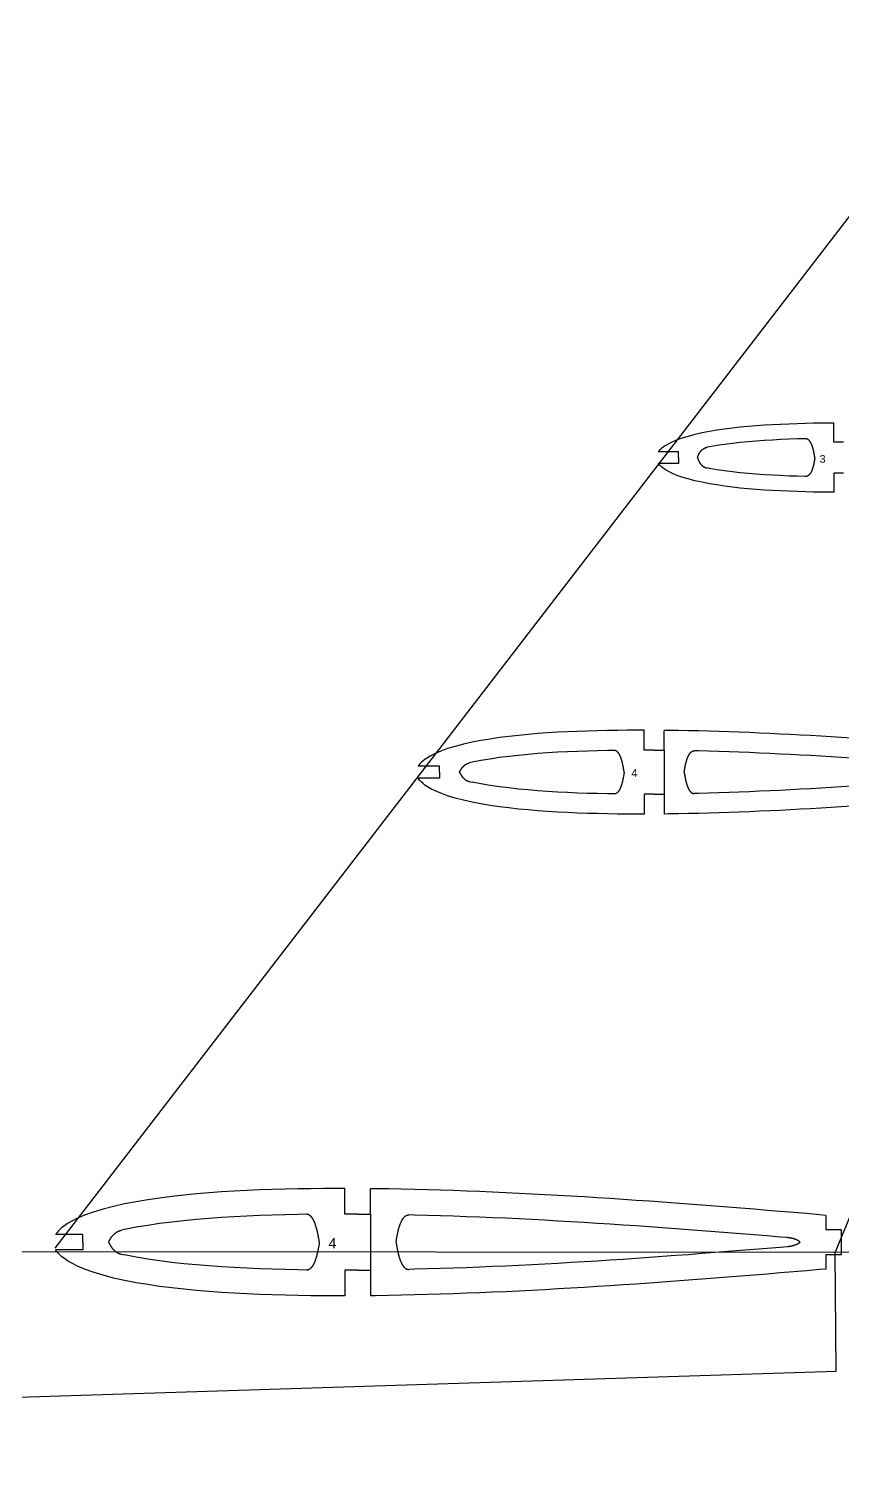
# Model space of a CAD drawing. Header units: millimetres. Extents: x 126 to 551, y 135 to 428.
# Drawn here: x 462.6 to 493.1, y 374.4 to 428.3 of the extents above; entities that cross this region are included whole.
import ezdxf

# ---------------------------------------------------------------- set-up
doc = ezdxf.new("R2010")
doc.units = ezdxf.units.MM
doc.layers.add('0___1', color=7, linetype='Continuous')
doc.layers.add('7', color=7, linetype='Continuous')
doc.styles.get("Standard").update_dxf_attribs({"font": 'arial.ttf'})

# ---------------------------------------------------------------- blocks, each defined once
blk = doc.blocks.new('*U23')
at = {"layer": '0___1'}
blk.add_text('3', height=2, dxfattribs=at).set_placement((-1145.34, 2418.15))
blk = doc.blocks.new('*U24')
at = {"layer": '0___1'}
blk.add_text('4', height=2, dxfattribs=at).set_placement((-1180.77, 2358.27))

msp = doc.modelspace()

# ---------------------------------------------------------------- linework, layer by layer
at = {"color": 2}
for p, q in [((463.544, 382.566), (498.765, 428.293)), ((511.469, 427.918), (492.813, 382.416))]:
    msp.add_line(p, q, dxfattribs=at)
for p, q in [((492.764, 412.79), (492.764, 413.507)), ((486.929, 412.425), (486.17, 412.425)), ((486.929, 412.21), (486.929, 412.425)), ((493.122, 412.79), (492.764, 412.79)), ((486.929, 411.995), (486.17, 411.995)), ((486.929, 412.21), (486.929, 411.995)), ((493.122, 411.63), (492.764, 411.63)), ((492.764, 411.63), (492.764, 410.914)), ((485.645, 401.237), (485.645, 401.989)), ((486.395, 401.237), (486.395, 401.984)), ((486.02, 401.237), (485.645, 401.237)), ((486.02, 401.237), (486.395, 401.237)), ((486.395, 401.237), (486.395, 399.594)), ((477.964, 400.641), (477.16, 400.641)), ((477.964, 400.416), (477.964, 400.641)), ((477.964, 400.191), (477.16, 400.191)), ((477.964, 400.416), (477.964, 400.191)), ((479.089, 400.066), (479.185, 400.044)), ((486.02, 399.594), (485.645, 399.594)), ((485.645, 399.594), (485.645, 398.842)), ((486.02, 399.594), (486.395, 399.594)), ((486.395, 399.594), (486.395, 398.848)), ((474.416, 383.843), (474.416, 384.805)), ((475.376, 383.843), (475.376, 384.799)), ((474.896, 383.843), (474.416, 383.843)), ((474.896, 383.843), (475.376, 383.843)), ((475.376, 383.843), (475.376, 381.741)), ((492.457, 383.799), (492.457, 383.272)), ((492.457, 383.272), (493.033, 383.272)), ((493.033, 383.272), (493.033, 382.312)), ((464.587, 383.08), (463.558, 383.08)), ((464.587, 382.792), (464.587, 383.08)), ((464.587, 382.792), (464.587, 382.504)), ((464.587, 382.504), (463.558, 382.504)), ((466.027, 382.344), (466.15, 382.317)), ((492.457, 382.312), (492.457, 381.784)), ((493.033, 382.312), (492.457, 382.312)), ((474.896, 381.741), (474.416, 381.741)), ((474.416, 381.741), (474.416, 380.779)), ((474.896, 381.741), (475.376, 381.741)), ((475.376, 381.741), (475.376, 380.785))]:
    msp.add_line(p, q)
at = {"color": 242, "true_color": 0xcd2027}
for p, q in [((373.409, 382.51), (502.583, 382.416)), ((492.845, 377.962), (492.816, 382.423)), ((380.967, 374.391), (492.845, 377.962))]:
    msp.add_line(p, q, dxfattribs=at)
for points in [[(492.047, 412.211, 0), (492.045, 412.225, 0), (492.043, 412.239, 0), (492.04, 412.255, 0), (492.039, 412.269, 0), (492.036, 412.284, 0), (492.035, 412.298, 0), (492.032, 412.311, 0), (492.03, 412.325, 0), (492.027, 412.34, 0), (492.025, 412.353, 0), (492.023, 412.365, 0), (492.02, 412.38, 0), (492.017, 412.393, 0), (492.016, 412.406, 0), (492.013, 412.418, 0), (492.01, 412.43, 0), (492.007, 412.443, 0), (492.005, 412.456, 0), (492.002, 412.467, 0), (492, 412.479, 0), (491.997, 412.49, 0), (491.994, 412.503, 0), (491.992, 412.514, 0), (491.989, 412.524, 0), (491.986, 412.536, 0), (491.983, 412.547, 0), (491.979, 412.557, 0), (491.976, 412.569, 0), (491.973, 412.579, 0), (491.97, 412.589, 0), (491.967, 412.599, 0), (491.964, 412.609, 0), (491.96, 412.619, 0), (491.957, 412.629, 0), (491.954, 412.639, 0), (491.95, 412.648, 0), (491.947, 412.658, 0), (491.944, 412.666, 0), (491.94, 412.675, 0), (491.937, 412.684, 0), (491.933, 412.692, 0), (491.93, 412.701, 0), (491.927, 412.709, 0), (491.923, 412.718, 0), (491.919, 412.725, 0), (491.916, 412.734, 0), (491.911, 412.741, 0), (491.909, 412.748, 0), (491.904, 412.755, 0), (491.9, 412.762, 0), (491.897, 412.77, 0), (491.893, 412.777, 0), (491.888, 412.782, 0), (491.884, 412.79, 0), (491.88, 412.795, 0), (491.877, 412.802, 0), (491.873, 412.808, 0), (491.868, 412.814, 0), (491.864, 412.82, 0), (491.86, 412.825, 0), (491.855, 412.831, 0), (491.851, 412.835, 0), (491.847, 412.841, 0), (491.843, 412.845, 0), (491.838, 412.85, 0), (491.834, 412.855, 0), (491.83, 412.86, 0), (491.825, 412.864, 0), (491.82, 412.868, 0), (491.815, 412.871, 0), (491.811, 412.876, 0), (491.807, 412.88, 0), (491.801, 412.883, 0), (491.797, 412.886, 0), (491.792, 412.89, 0), (491.787, 412.893, 0), (491.782, 412.896, 0), (491.778, 412.897, 0), (491.772, 412.9, 0), (491.768, 412.903, 0), (491.762, 412.904, 0), (491.758, 412.907, 0), (491.752, 412.909, 0), (491.748, 412.91, 0), (491.742, 412.911, 0), (491.737, 412.913, 0), (491.732, 412.914, 0), (491.727, 412.916, 0), (491.721, 412.917, 0), (491.716, 412.917, 0), (491.711, 412.919, 0), (491.705, 412.919, 0), (491.699, 412.919, 0), (491.695, 412.919, 0), (491.689, 412.919, 0)], [(487.645, 412.211, 0), (487.647, 412.218, 0), (487.65, 412.224, 0), (487.651, 412.231, 0), (487.654, 412.238, 0), (487.657, 412.245, 0), (487.658, 412.251, 0), (487.661, 412.258, 0), (487.664, 412.265, 0), (487.666, 412.271, 0), (487.668, 412.278, 0), (487.671, 412.284, 0), (487.674, 412.291, 0), (487.676, 412.297, 0), (487.678, 412.302, 0), (487.681, 412.31, 0), (487.684, 412.315, 0), (487.687, 412.321, 0), (487.69, 412.327, 0), (487.693, 412.332, 0), (487.696, 412.34, 0), (487.698, 412.345, 0), (487.701, 412.351, 0), (487.704, 412.357, 0), (487.707, 412.361, 0), (487.71, 412.367, 0), (487.713, 412.373, 0), (487.716, 412.378, 0), (487.719, 412.384, 0), (487.721, 412.388, 0), (487.726, 412.394, 0), (487.729, 412.398, 0), (487.731, 412.404, 0), (487.734, 412.41, 0), (487.739, 412.414, 0), (487.741, 412.418, 0), (487.744, 412.424, 0), (487.749, 412.428, 0), (487.752, 412.433, 0), (487.756, 412.439, 0), (487.759, 412.443, 0), (487.762, 412.447, 0), (487.766, 412.451, 0), (487.769, 412.456, 0), (487.773, 412.46, 0), (487.777, 412.464, 0), (487.78, 412.469, 0), (487.784, 412.473, 0), (487.787, 412.477, 0), (487.792, 412.481, 0), (487.796, 412.484, 0), (487.799, 412.489, 0), (487.803, 412.493, 0), (487.807, 412.496, 0), (487.812, 412.5, 0), (487.815, 412.504, 0), (487.819, 412.507, 0), (487.823, 412.51, 0), (487.827, 412.514, 0), (487.832, 412.517, 0), (487.836, 412.522, 0), (487.84, 412.524, 0), (487.845, 412.527, 0), (487.849, 412.53, 0), (487.853, 412.533, 0), (487.858, 412.536, 0), (487.862, 412.54, 0), (487.866, 412.543, 0), (487.87, 412.546, 0), (487.875, 412.547, 0), (487.879, 412.55, 0), (487.883, 412.553, 0), (487.889, 412.556, 0), (487.893, 412.559, 0), (487.898, 412.56, 0), (487.902, 412.563, 0), (487.908, 412.566, 0), (487.912, 412.567, 0), (487.916, 412.57, 0), (487.922, 412.572, 0), (487.926, 412.575, 0), (487.932, 412.576, 0), (487.936, 412.578, 0), (487.941, 412.58, 0), (487.946, 412.582, 0), (487.951, 412.583, 0), (487.956, 412.585, 0), (487.962, 412.588, 0), (487.966, 412.589, 0), (487.972, 412.59, 0), (487.976, 412.592, 0), (487.982, 412.593, 0), (487.988, 412.595, 0), (487.992, 412.595, 0), (487.998, 412.596, 0), (488.004, 412.598, 0)], [(487.645, 412.211, 0), (487.647, 412.204, 0), (487.65, 412.196, 0), (487.651, 412.189, 0), (487.654, 412.182, 0), (487.657, 412.176, 0), (487.658, 412.169, 0), (487.661, 412.162, 0), (487.664, 412.156, 0), (487.666, 412.149, 0), (487.668, 412.143, 0), (487.671, 412.136, 0), (487.674, 412.13, 0), (487.676, 412.123, 0), (487.678, 412.118, 0), (487.681, 412.112, 0), (487.684, 412.105, 0), (487.687, 412.099, 0), (487.69, 412.093, 0), (487.693, 412.087, 0), (487.696, 412.082, 0), (487.698, 412.076, 0), (487.701, 412.07, 0), (487.704, 412.065, 0), (487.707, 412.059, 0), (487.71, 412.053, 0), (487.713, 412.047, 0), (487.716, 412.043, 0), (487.719, 412.037, 0), (487.721, 412.032, 0), (487.726, 412.026, 0), (487.729, 412.022, 0), (487.731, 412.016, 0), (487.734, 412.011, 0), (487.739, 412.006, 0), (487.741, 412.001, 0), (487.744, 411.997, 0), (487.749, 411.991, 0), (487.752, 411.987, 0), (487.756, 411.983, 0), (487.759, 411.979, 0), (487.762, 411.973, 0), (487.766, 411.969, 0), (487.769, 411.964, 0), (487.773, 411.96, 0), (487.777, 411.956, 0), (487.78, 411.951, 0), (487.784, 411.947, 0), (487.787, 411.944, 0), (487.792, 411.94, 0), (487.796, 411.936, 0), (487.799, 411.931, 0), (487.803, 411.928, 0), (487.807, 411.924, 0), (487.812, 411.92, 0), (487.815, 411.917, 0), (487.819, 411.913, 0), (487.823, 411.91, 0), (487.827, 411.907, 0), (487.832, 411.903, 0), (487.836, 411.9, 0), (487.84, 411.897, 0), (487.845, 411.893, 0), (487.849, 411.89, 0), (487.853, 411.887, 0), (487.858, 411.884, 0), (487.862, 411.881, 0), (487.866, 411.878, 0), (487.87, 411.875, 0), (487.875, 411.872, 0), (487.879, 411.87, 0), (487.883, 411.867, 0), (487.889, 411.864, 0), (487.893, 411.862, 0), (487.898, 411.86, 0), (487.902, 411.857, 0), (487.908, 411.855, 0), (487.912, 411.852, 0), (487.916, 411.851, 0), (487.922, 411.848, 0), (487.926, 411.847, 0), (487.932, 411.844, 0), (487.936, 411.842, 0), (487.941, 411.841, 0), (487.946, 411.838, 0), (487.951, 411.837, 0), (487.956, 411.835, 0), (487.962, 411.834, 0), (487.966, 411.832, 0), (487.972, 411.831, 0), (487.976, 411.83, 0), (487.982, 411.828, 0), (487.988, 411.827, 0), (487.992, 411.825, 0), (487.998, 411.824, 0), (488.004, 411.822, 0)], [(492.047, 412.211, 0), (492.045, 412.195, 0), (492.043, 412.181, 0), (492.04, 412.166, 0), (492.039, 412.152, 0), (492.036, 412.138, 0), (492.035, 412.123, 0), (492.032, 412.109, 0), (492.03, 412.095, 0), (492.027, 412.082, 0), (492.025, 412.067, 0), (492.023, 412.054, 0), (492.02, 412.042, 0), (492.017, 412.029, 0), (492.016, 412.016, 0), (492.013, 412.003, 0), (492.01, 411.99, 0), (492.007, 411.977, 0), (492.005, 411.966, 0), (492.002, 411.953, 0), (492, 411.941, 0), (491.997, 411.93, 0), (491.994, 411.918, 0), (491.992, 411.907, 0), (491.989, 411.895, 0), (491.986, 411.884, 0), (491.983, 411.874, 0), (491.979, 411.862, 0), (491.976, 411.852, 0), (491.973, 411.841, 0), (491.97, 411.831, 0), (491.967, 411.821, 0), (491.964, 411.811, 0), (491.96, 411.801, 0), (491.957, 411.791, 0), (491.954, 411.782, 0), (491.95, 411.772, 0), (491.947, 411.764, 0), (491.944, 411.754, 0), (491.94, 411.745, 0), (491.937, 411.736, 0), (491.933, 411.728, 0), (491.93, 411.719, 0), (491.927, 411.711, 0), (491.923, 411.703, 0), (491.919, 411.695, 0), (491.916, 411.688, 0), (491.911, 411.68, 0), (491.909, 411.672, 0), (491.904, 411.665, 0), (491.9, 411.658, 0), (491.897, 411.65, 0), (491.893, 411.645, 0), (491.888, 411.637, 0), (491.884, 411.63, 0), (491.88, 411.625, 0), (491.877, 411.619, 0), (491.873, 411.612, 0), (491.868, 411.606, 0), (491.864, 411.6, 0), (491.86, 411.596, 0), (491.855, 411.59, 0), (491.851, 411.584, 0), (491.847, 411.58, 0), (491.843, 411.574, 0), (491.838, 411.57, 0), (491.834, 411.566, 0), (491.83, 411.562, 0), (491.825, 411.557, 0), (491.82, 411.553, 0), (491.815, 411.549, 0), (491.811, 411.544, 0), (491.807, 411.541, 0), (491.801, 411.537, 0), (491.797, 411.534, 0), (491.792, 411.531, 0), (491.787, 411.529, 0), (491.782, 411.526, 0), (491.778, 411.523, 0), (491.772, 411.52, 0), (491.768, 411.519, 0), (491.762, 411.516, 0), (491.758, 411.514, 0), (491.752, 411.511, 0), (491.748, 411.51, 0), (491.742, 411.509, 0), (491.737, 411.507, 0), (491.732, 411.506, 0), (491.727, 411.504, 0), (491.721, 411.504, 0), (491.716, 411.503, 0), (491.711, 411.503, 0), (491.705, 411.503, 0), (491.699, 411.501, 0), (491.695, 411.501, 0), (491.689, 411.501, 0)], [(484.896, 400.416, 0), (484.893, 400.433, 0), (484.89, 400.449, 0), (484.887, 400.467, 0), (484.885, 400.484, 0), (484.882, 400.5, 0), (484.879, 400.517, 0), (484.876, 400.532, 0), (484.873, 400.548, 0), (484.87, 400.563, 0), (484.867, 400.58, 0), (484.864, 400.595, 0), (484.861, 400.61, 0), (484.86, 400.625, 0), (484.857, 400.64, 0), (484.854, 400.655, 0), (484.849, 400.668, 0), (484.846, 400.683, 0), (484.843, 400.697, 0), (484.84, 400.71, 0), (484.837, 400.725, 0), (484.834, 400.739, 0), (484.831, 400.751, 0), (484.828, 400.764, 0), (484.825, 400.778, 0), (484.821, 400.79, 0), (484.818, 400.803, 0), (484.815, 400.815, 0), (484.812, 400.827, 0), (484.807, 400.839, 0), (484.804, 400.851, 0), (484.801, 400.863, 0), (484.798, 400.875, 0), (484.794, 400.886, 0), (484.791, 400.898, 0), (484.786, 400.908, 0), (484.783, 400.919, 0), (484.78, 400.929, 0), (484.776, 400.94, 0), (484.773, 400.95, 0), (484.768, 400.961, 0), (484.765, 400.97, 0), (484.761, 400.98, 0), (484.758, 400.989, 0), (484.753, 400.998, 0), (484.75, 401.007, 0), (484.746, 401.016, 0), (484.741, 401.025, 0), (484.738, 401.034, 0), (484.734, 401.043, 0), (484.729, 401.051, 0), (484.726, 401.058, 0), (484.722, 401.067, 0), (484.717, 401.075, 0), (484.714, 401.082, 0), (484.71, 401.09, 0), (484.705, 401.096, 0), (484.701, 401.103, 0), (484.696, 401.111, 0), (484.692, 401.117, 0), (484.689, 401.123, 0), (484.684, 401.129, 0), (484.68, 401.135, 0), (484.675, 401.141, 0), (484.671, 401.147, 0), (484.666, 401.153, 0), (484.662, 401.157, 0), (484.657, 401.163, 0), (484.653, 401.168, 0), (484.648, 401.172, 0), (484.644, 401.177, 0), (484.639, 401.181, 0), (484.635, 401.186, 0), (484.63, 401.19, 0), (484.626, 401.193, 0), (484.62, 401.198, 0), (484.615, 401.201, 0), (484.611, 401.204, 0), (484.606, 401.207, 0), (484.602, 401.21, 0), (484.596, 401.213, 0), (484.591, 401.216, 0), (484.587, 401.219, 0), (484.582, 401.22, 0), (484.576, 401.222, 0), (484.572, 401.225, 0), (484.567, 401.226, 0), (484.561, 401.228, 0), (484.557, 401.229, 0), (484.551, 401.229, 0), (484.546, 401.231, 0), (484.542, 401.231, 0), (484.536, 401.232, 0), (484.531, 401.232, 0), (484.525, 401.232, 0), (484.521, 401.232, 0)], [(487.146, 400.416, 0), (487.147, 400.433, 0), (487.15, 400.449, 0), (487.153, 400.466, 0), (487.155, 400.482, 0), (487.158, 400.499, 0), (487.161, 400.514, 0), (487.164, 400.53, 0), (487.167, 400.545, 0), (487.168, 400.56, 0), (487.171, 400.577, 0), (487.174, 400.592, 0), (487.177, 400.607, 0), (487.18, 400.62, 0), (487.183, 400.635, 0), (487.186, 400.65, 0), (487.189, 400.664, 0), (487.192, 400.677, 0), (487.195, 400.692, 0), (487.198, 400.706, 0), (487.201, 400.719, 0), (487.204, 400.731, 0), (487.207, 400.745, 0), (487.21, 400.758, 0), (487.213, 400.77, 0), (487.216, 400.784, 0), (487.221, 400.796, 0), (487.224, 400.808, 0), (487.227, 400.82, 0), (487.23, 400.832, 0), (487.234, 400.844, 0), (487.237, 400.854, 0), (487.24, 400.866, 0), (487.243, 400.877, 0), (487.248, 400.887, 0), (487.251, 400.899, 0), (487.255, 400.91, 0), (487.258, 400.92, 0), (487.261, 400.929, 0), (487.266, 400.94, 0), (487.269, 400.95, 0), (487.273, 400.959, 0), (487.276, 400.968, 0), (487.281, 400.979, 0), (487.284, 400.988, 0), (487.288, 400.997, 0), (487.293, 401.004, 0), (487.296, 401.013, 0), (487.3, 401.022, 0), (487.303, 401.03, 0), (487.308, 401.039, 0), (487.312, 401.046, 0), (487.317, 401.054, 0), (487.32, 401.061, 0), (487.324, 401.069, 0), (487.329, 401.076, 0), (487.333, 401.082, 0), (487.336, 401.09, 0), (487.341, 401.096, 0), (487.345, 401.102, 0), (487.35, 401.109, 0), (487.354, 401.115, 0), (487.359, 401.121, 0), (487.363, 401.126, 0), (487.368, 401.132, 0), (487.372, 401.138, 0), (487.377, 401.142, 0), (487.381, 401.147, 0), (487.386, 401.153, 0), (487.39, 401.157, 0), (487.395, 401.162, 0), (487.399, 401.166, 0), (487.404, 401.169, 0), (487.408, 401.174, 0), (487.413, 401.177, 0), (487.419, 401.181, 0), (487.423, 401.184, 0), (487.428, 401.187, 0), (487.432, 401.19, 0), (487.438, 401.193, 0), (487.443, 401.196, 0), (487.447, 401.199, 0), (487.452, 401.201, 0), (487.458, 401.204, 0), (487.462, 401.205, 0), (487.468, 401.207, 0), (487.473, 401.208, 0), (487.477, 401.21, 0), (487.483, 401.211, 0), (487.488, 401.211, 0), (487.494, 401.213, 0), (487.498, 401.214, 0), (487.504, 401.214, 0), (487.509, 401.214, 0), (487.515, 401.214, 0), (487.521, 401.214, 0)], [(478.714, 400.416, 0), (478.717, 400.422, 0), (478.72, 400.428, 0), (478.723, 400.434, 0), (478.726, 400.44, 0), (478.729, 400.446, 0), (478.732, 400.452, 0), (478.735, 400.458, 0), (478.738, 400.464, 0), (478.741, 400.47, 0), (478.744, 400.476, 0), (478.747, 400.481, 0), (478.75, 400.487, 0), (478.755, 400.493, 0), (478.758, 400.497, 0), (478.761, 400.503, 0), (478.764, 400.509, 0), (478.767, 400.514, 0), (478.77, 400.52, 0), (478.774, 400.524, 0), (478.777, 400.53, 0), (478.78, 400.535, 0), (478.783, 400.541, 0), (478.788, 400.545, 0), (478.791, 400.55, 0), (478.794, 400.556, 0), (478.797, 400.56, 0), (478.801, 400.565, 0), (478.804, 400.569, 0), (478.807, 400.574, 0), (478.812, 400.578, 0), (478.815, 400.584, 0), (478.819, 400.589, 0), (478.822, 400.593, 0), (478.825, 400.598, 0), (478.83, 400.601, 0), (478.833, 400.605, 0), (478.837, 400.61, 0), (478.84, 400.614, 0), (478.845, 400.619, 0), (478.848, 400.623, 0), (478.852, 400.626, 0), (478.855, 400.631, 0), (478.86, 400.635, 0), (478.864, 400.638, 0), (478.867, 400.643, 0), (478.872, 400.646, 0), (478.875, 400.65, 0), (478.879, 400.653, 0), (478.884, 400.658, 0), (478.887, 400.661, 0), (478.891, 400.664, 0), (478.896, 400.668, 0), (478.899, 400.671, 0), (478.903, 400.674, 0), (478.908, 400.677, 0), (478.912, 400.682, 0), (478.915, 400.685, 0), (478.92, 400.688, 0), (478.924, 400.691, 0), (478.929, 400.694, 0), (478.933, 400.697, 0), (478.936, 400.7, 0), (478.941, 400.703, 0), (478.945, 400.706, 0), (478.95, 400.707, 0), (478.954, 400.71, 0), (478.959, 400.713, 0), (478.963, 400.716, 0), (478.968, 400.718, 0), (478.972, 400.721, 0), (478.977, 400.724, 0), (478.981, 400.725, 0), (478.986, 400.728, 0), (478.99, 400.73, 0), (478.995, 400.733, 0), (478.999, 400.734, 0), (479.004, 400.737, 0), (479.008, 400.739, 0), (479.013, 400.74, 0), (479.017, 400.743, 0), (479.022, 400.745, 0), (479.026, 400.746, 0), (479.031, 400.748, 0), (479.035, 400.751, 0), (479.041, 400.752, 0), (479.046, 400.754, 0), (479.05, 400.755, 0), (479.055, 400.757, 0), (479.059, 400.758, 0), (479.065, 400.76, 0), (479.07, 400.761, 0), (479.074, 400.763, 0), (479.079, 400.763, 0), (479.085, 400.764, 0), (479.089, 400.766, 0)], [(478.714, 400.416, 0), (478.717, 400.41, 0), (478.72, 400.403, 0), (478.723, 400.397, 0), (478.726, 400.391, 0), (478.729, 400.385, 0), (478.732, 400.379, 0), (478.735, 400.373, 0), (478.738, 400.368, 0), (478.741, 400.362, 0), (478.744, 400.356, 0), (478.747, 400.35, 0), (478.75, 400.344, 0), (478.755, 400.34, 0), (478.758, 400.334, 0), (478.761, 400.328, 0), (478.764, 400.323, 0), (478.767, 400.317, 0), (478.77, 400.313, 0), (478.774, 400.307, 0), (478.777, 400.302, 0), (478.78, 400.296, 0), (478.783, 400.292, 0), (478.788, 400.286, 0), (478.791, 400.281, 0), (478.794, 400.277, 0), (478.797, 400.272, 0), (478.801, 400.266, 0), (478.804, 400.262, 0), (478.807, 400.257, 0), (478.812, 400.253, 0), (478.815, 400.248, 0), (478.819, 400.244, 0), (478.822, 400.239, 0), (478.825, 400.235, 0), (478.83, 400.23, 0), (478.833, 400.226, 0), (478.837, 400.221, 0), (478.84, 400.217, 0), (478.845, 400.214, 0), (478.848, 400.209, 0), (478.852, 400.205, 0), (478.855, 400.2, 0), (478.86, 400.197, 0), (478.864, 400.193, 0), (478.867, 400.19, 0), (478.872, 400.185, 0), (478.875, 400.182, 0), (478.879, 400.178, 0), (478.884, 400.175, 0), (478.887, 400.17, 0), (478.891, 400.167, 0), (478.896, 400.164, 0), (478.899, 400.16, 0), (478.903, 400.157, 0), (478.908, 400.154, 0), (478.912, 400.151, 0), (478.915, 400.148, 0), (478.92, 400.145, 0), (478.924, 400.142, 0), (478.929, 400.139, 0), (478.933, 400.136, 0), (478.936, 400.133, 0), (478.941, 400.13, 0), (478.945, 400.127, 0), (478.95, 400.124, 0), (478.954, 400.121, 0), (478.959, 400.118, 0), (478.963, 400.116, 0), (478.968, 400.113, 0), (478.972, 400.11, 0), (478.977, 400.109, 0), (478.981, 400.106, 0), (478.986, 400.103, 0), (478.99, 400.101, 0), (478.995, 400.098, 0), (478.999, 400.097, 0), (479.004, 400.095, 0), (479.008, 400.092, 0), (479.013, 400.091, 0), (479.017, 400.089, 0), (479.022, 400.086, 0), (479.026, 400.085, 0), (479.031, 400.083, 0), (479.035, 400.082, 0), (479.041, 400.08, 0), (479.046, 400.079, 0), (479.05, 400.076, 0), (479.055, 400.074, 0), (479.059, 400.073, 0), (479.065, 400.073, 0), (479.07, 400.071, 0), (479.074, 400.07, 0), (479.079, 400.068, 0), (479.085, 400.067, 0), (479.089, 400.065, 0)], [(484.896, 400.416, 0), (484.893, 400.398, 0), (484.89, 400.382, 0), (484.887, 400.365, 0), (484.885, 400.349, 0), (484.882, 400.332, 0), (484.879, 400.316, 0), (484.876, 400.299, 0), (484.873, 400.284, 0), (484.87, 400.268, 0), (484.867, 400.253, 0), (484.864, 400.236, 0), (484.861, 400.221, 0), (484.86, 400.206, 0), (484.857, 400.193, 0), (484.854, 400.178, 0), (484.849, 400.163, 0), (484.846, 400.149, 0), (484.843, 400.134, 0), (484.84, 400.121, 0), (484.837, 400.107, 0), (484.834, 400.094, 0), (484.831, 400.08, 0), (484.828, 400.067, 0), (484.825, 400.055, 0), (484.821, 400.041, 0), (484.818, 400.029, 0), (484.815, 400.016, 0), (484.812, 400.004, 0), (484.807, 399.992, 0), (484.804, 399.98, 0), (484.801, 399.968, 0), (484.798, 399.957, 0), (484.794, 399.945, 0), (484.791, 399.935, 0), (484.786, 399.923, 0), (484.783, 399.912, 0), (484.78, 399.902, 0), (484.776, 399.891, 0), (484.773, 399.881, 0), (484.768, 399.872, 0), (484.765, 399.861, 0), (484.761, 399.852, 0), (484.758, 399.842, 0), (484.753, 399.833, 0), (484.75, 399.824, 0), (484.746, 399.815, 0), (484.741, 399.806, 0), (484.738, 399.797, 0), (484.734, 399.789, 0), (484.729, 399.78, 0), (484.726, 399.773, 0), (484.722, 399.765, 0), (484.717, 399.758, 0), (484.714, 399.75, 0), (484.71, 399.743, 0), (484.705, 399.735, 0), (484.701, 399.728, 0), (484.696, 399.722, 0), (484.692, 399.714, 0), (484.689, 399.708, 0), (484.684, 399.702, 0), (484.68, 399.696, 0), (484.675, 399.69, 0), (484.671, 399.684, 0), (484.666, 399.68, 0), (484.662, 399.674, 0), (484.657, 399.669, 0), (484.653, 399.663, 0), (484.648, 399.659, 0), (484.644, 399.654, 0), (484.639, 399.65, 0), (484.635, 399.645, 0), (484.63, 399.642, 0), (484.626, 399.638, 0), (484.62, 399.635, 0), (484.615, 399.63, 0), (484.611, 399.627, 0), (484.606, 399.624, 0), (484.602, 399.621, 0), (484.596, 399.618, 0), (484.591, 399.615, 0), (484.587, 399.614, 0), (484.582, 399.611, 0), (484.576, 399.609, 0), (484.572, 399.608, 0), (484.567, 399.606, 0), (484.561, 399.605, 0), (484.557, 399.603, 0), (484.551, 399.602, 0), (484.546, 399.6, 0), (484.542, 399.6, 0), (484.536, 399.6, 0), (484.531, 399.599, 0), (484.525, 399.599, 0), (484.521, 399.599, 0)], [(487.146, 400.416, 0), (487.147, 400.398, 0), (487.15, 400.382, 0), (487.153, 400.365, 0), (487.155, 400.349, 0), (487.158, 400.334, 0), (487.161, 400.317, 0), (487.164, 400.302, 0), (487.167, 400.286, 0), (487.168, 400.271, 0), (487.171, 400.256, 0), (487.174, 400.241, 0), (487.177, 400.226, 0), (487.18, 400.211, 0), (487.183, 400.196, 0), (487.186, 400.182, 0), (487.189, 400.167, 0), (487.192, 400.154, 0), (487.195, 400.14, 0), (487.198, 400.127, 0), (487.201, 400.113, 0), (487.204, 400.1, 0), (487.207, 400.086, 0), (487.21, 400.074, 0), (487.213, 400.061, 0), (487.216, 400.049, 0), (487.221, 400.037, 0), (487.224, 400.023, 0), (487.227, 400.011, 0), (487.23, 400.001, 0), (487.234, 399.989, 0), (487.237, 399.977, 0), (487.24, 399.966, 0), (487.243, 399.954, 0), (487.248, 399.944, 0), (487.251, 399.933, 0), (487.255, 399.923, 0), (487.258, 399.912, 0), (487.261, 399.902, 0), (487.266, 399.891, 0), (487.269, 399.882, 0), (487.273, 399.872, 0), (487.276, 399.863, 0), (487.281, 399.854, 0), (487.284, 399.845, 0), (487.288, 399.836, 0), (487.293, 399.827, 0), (487.296, 399.818, 0), (487.3, 399.81, 0), (487.303, 399.801, 0), (487.308, 399.794, 0), (487.312, 399.786, 0), (487.317, 399.777, 0), (487.32, 399.77, 0), (487.324, 399.764, 0), (487.329, 399.756, 0), (487.333, 399.749, 0), (487.336, 399.743, 0), (487.341, 399.735, 0), (487.345, 399.729, 0), (487.35, 399.723, 0), (487.354, 399.717, 0), (487.359, 399.711, 0), (487.363, 399.705, 0), (487.368, 399.699, 0), (487.372, 399.695, 0), (487.377, 399.689, 0), (487.381, 399.684, 0), (487.386, 399.68, 0), (487.39, 399.675, 0), (487.395, 399.671, 0), (487.399, 399.666, 0), (487.404, 399.662, 0), (487.408, 399.657, 0), (487.413, 399.654, 0), (487.419, 399.651, 0), (487.423, 399.647, 0), (487.428, 399.644, 0), (487.432, 399.641, 0), (487.438, 399.638, 0), (487.443, 399.635, 0), (487.447, 399.633, 0), (487.452, 399.63, 0), (487.458, 399.629, 0), (487.462, 399.627, 0), (487.468, 399.624, 0), (487.473, 399.623, 0), (487.477, 399.621, 0), (487.483, 399.621, 0), (487.488, 399.62, 0), (487.494, 399.618, 0), (487.498, 399.618, 0), (487.504, 399.618, 0), (487.509, 399.617, 0), (487.515, 399.617, 0), (487.521, 399.617, 0)], [(473.457, 382.792, 0), (473.453, 382.814, 0), (473.449, 382.835, 0), (473.446, 382.858, 0), (473.444, 382.879, 0), (473.44, 382.9, 0), (473.436, 382.921, 0), (473.432, 382.94, 0), (473.428, 382.961, 0), (473.425, 382.981, 0), (473.421, 383.002, 0), (473.417, 383.021, 0), (473.413, 383.04, 0), (473.411, 383.059, 0), (473.407, 383.078, 0), (473.403, 383.098, 0), (473.398, 383.115, 0), (473.394, 383.134, 0), (473.39, 383.151, 0), (473.386, 383.169, 0), (473.382, 383.188, 0), (473.378, 383.205, 0), (473.375, 383.221, 0), (473.371, 383.238, 0), (473.367, 383.255, 0), (473.361, 383.27, 0), (473.357, 383.288, 0), (473.354, 383.303, 0), (473.35, 383.318, 0), (473.344, 383.334, 0), (473.34, 383.349, 0), (473.336, 383.364, 0), (473.332, 383.38, 0), (473.327, 383.393, 0), (473.323, 383.409, 0), (473.317, 383.422, 0), (473.313, 383.436, 0), (473.309, 383.449, 0), (473.304, 383.462, 0), (473.3, 383.476, 0), (473.294, 383.489, 0), (473.29, 383.501, 0), (473.284, 383.514, 0), (473.281, 383.526, 0), (473.275, 383.537, 0), (473.271, 383.549, 0), (473.265, 383.56, 0), (473.259, 383.572, 0), (473.256, 383.583, 0), (473.25, 383.595, 0), (473.244, 383.604, 0), (473.24, 383.614, 0), (473.235, 383.626, 0), (473.229, 383.635, 0), (473.225, 383.645, 0), (473.219, 383.654, 0), (473.213, 383.662, 0), (473.208, 383.672, 0), (473.202, 383.681, 0), (473.196, 383.689, 0), (473.192, 383.697, 0), (473.187, 383.704, 0), (473.181, 383.712, 0), (473.175, 383.72, 0), (473.169, 383.727, 0), (473.163, 383.735, 0), (473.158, 383.741, 0), (473.152, 383.748, 0), (473.146, 383.754, 0), (473.14, 383.76, 0), (473.135, 383.766, 0), (473.129, 383.771, 0), (473.123, 383.777, 0), (473.117, 383.783, 0), (473.112, 383.787, 0), (473.104, 383.793, 0), (473.098, 383.796, 0), (473.092, 383.8, 0), (473.087, 383.804, 0), (473.081, 383.808, 0), (473.073, 383.812, 0), (473.068, 383.816, 0), (473.062, 383.819, 0), (473.056, 383.821, 0), (473.048, 383.823, 0), (473.043, 383.827, 0), (473.037, 383.829, 0), (473.029, 383.831, 0), (473.023, 383.833, 0), (473.016, 383.833, 0), (473.01, 383.835, 0), (473.004, 383.835, 0), (472.996, 383.837, 0), (472.991, 383.837, 0), (472.983, 383.837, 0), (472.977, 383.837, 0)], [(476.336, 382.792, 0), (476.338, 382.814, 0), (476.342, 382.835, 0), (476.346, 382.856, 0), (476.348, 382.877, 0), (476.352, 382.898, 0), (476.356, 382.917, 0), (476.359, 382.938, 0), (476.363, 382.958, 0), (476.365, 382.977, 0), (476.369, 382.998, 0), (476.373, 383.017, 0), (476.377, 383.036, 0), (476.381, 383.054, 0), (476.384, 383.073, 0), (476.388, 383.092, 0), (476.392, 383.109, 0), (476.396, 383.126, 0), (476.4, 383.146, 0), (476.404, 383.163, 0), (476.407, 383.18, 0), (476.411, 383.196, 0), (476.415, 383.213, 0), (476.419, 383.23, 0), (476.423, 383.245, 0), (476.427, 383.263, 0), (476.432, 383.278, 0), (476.436, 383.293, 0), (476.44, 383.309, 0), (476.444, 383.324, 0), (476.45, 383.34, 0), (476.454, 383.353, 0), (476.457, 383.368, 0), (476.461, 383.382, 0), (476.467, 383.395, 0), (476.471, 383.411, 0), (476.477, 383.424, 0), (476.48, 383.437, 0), (476.484, 383.449, 0), (476.49, 383.462, 0), (476.494, 383.476, 0), (476.5, 383.487, 0), (476.503, 383.499, 0), (476.509, 383.512, 0), (476.513, 383.524, 0), (476.519, 383.535, 0), (476.525, 383.545, 0), (476.528, 383.556, 0), (476.534, 383.568, 0), (476.538, 383.578, 0), (476.544, 383.589, 0), (476.55, 383.599, 0), (476.555, 383.608, 0), (476.559, 383.618, 0), (476.565, 383.627, 0), (476.571, 383.637, 0), (476.576, 383.645, 0), (476.58, 383.654, 0), (476.586, 383.662, 0), (476.592, 383.67, 0), (476.598, 383.679, 0), (476.603, 383.687, 0), (476.609, 383.695, 0), (476.615, 383.7, 0), (476.621, 383.708, 0), (476.626, 383.716, 0), (476.632, 383.722, 0), (476.638, 383.727, 0), (476.644, 383.735, 0), (476.649, 383.741, 0), (476.655, 383.746, 0), (476.661, 383.752, 0), (476.667, 383.756, 0), (476.672, 383.762, 0), (476.678, 383.766, 0), (476.686, 383.771, 0), (476.692, 383.775, 0), (476.697, 383.779, 0), (476.703, 383.783, 0), (476.711, 383.787, 0), (476.717, 383.791, 0), (476.722, 383.794, 0), (476.728, 383.796, 0), (476.736, 383.8, 0), (476.741, 383.802, 0), (476.749, 383.804, 0), (476.755, 383.806, 0), (476.761, 383.808, 0), (476.768, 383.81, 0), (476.774, 383.81, 0), (476.782, 383.812, 0), (476.788, 383.814, 0), (476.795, 383.814, 0), (476.801, 383.814, 0), (476.809, 383.814, 0), (476.816, 383.814, 0)], [(465.547, 382.792, 0), (465.551, 382.8, 0), (465.555, 382.808, 0), (465.558, 382.815, 0), (465.562, 382.823, 0), (465.566, 382.831, 0), (465.57, 382.839, 0), (465.574, 382.846, 0), (465.578, 382.854, 0), (465.581, 382.862, 0), (465.585, 382.869, 0), (465.589, 382.875, 0), (465.593, 382.883, 0), (465.599, 382.89, 0), (465.603, 382.896, 0), (465.606, 382.904, 0), (465.61, 382.911, 0), (465.614, 382.917, 0), (465.618, 382.925, 0), (465.624, 382.931, 0), (465.627, 382.938, 0), (465.631, 382.944, 0), (465.635, 382.952, 0), (465.641, 382.958, 0), (465.645, 382.963, 0), (465.649, 382.971, 0), (465.652, 382.977, 0), (465.658, 382.982, 0), (465.662, 382.988, 0), (465.666, 382.994, 0), (465.672, 383, 0), (465.675, 383.007, 0), (465.681, 383.013, 0), (465.685, 383.019, 0), (465.689, 383.025, 0), (465.695, 383.029, 0), (465.698, 383.034, 0), (465.704, 383.04, 0), (465.708, 383.046, 0), (465.714, 383.052, 0), (465.718, 383.057, 0), (465.723, 383.061, 0), (465.727, 383.067, 0), (465.733, 383.073, 0), (465.739, 383.077, 0), (465.743, 383.082, 0), (465.748, 383.086, 0), (465.752, 383.092, 0), (465.758, 383.096, 0), (465.764, 383.102, 0), (465.768, 383.105, 0), (465.773, 383.109, 0), (465.779, 383.115, 0), (465.783, 383.119, 0), (465.789, 383.123, 0), (465.794, 383.126, 0), (465.8, 383.132, 0), (465.804, 383.136, 0), (465.81, 383.14, 0), (465.816, 383.144, 0), (465.821, 383.148, 0), (465.827, 383.151, 0), (465.831, 383.155, 0), (465.837, 383.159, 0), (465.842, 383.163, 0), (465.848, 383.165, 0), (465.854, 383.169, 0), (465.86, 383.173, 0), (465.865, 383.176, 0), (465.871, 383.178, 0), (465.877, 383.182, 0), (465.883, 383.186, 0), (465.889, 383.188, 0), (465.894, 383.192, 0), (465.9, 383.194, 0), (465.906, 383.197, 0), (465.912, 383.199, 0), (465.917, 383.203, 0), (465.923, 383.205, 0), (465.929, 383.207, 0), (465.935, 383.211, 0), (465.94, 383.213, 0), (465.946, 383.215, 0), (465.952, 383.217, 0), (465.958, 383.221, 0), (465.965, 383.222, 0), (465.971, 383.224, 0), (465.977, 383.226, 0), (465.983, 383.228, 0), (465.988, 383.23, 0), (465.996, 383.232, 0), (466.002, 383.234, 0), (466.008, 383.236, 0), (466.013, 383.236, 0), (466.021, 383.238, 0), (466.027, 383.24, 0)], [(465.547, 382.792, 0), (465.551, 382.785, 0), (465.555, 382.775, 0), (465.558, 382.768, 0), (465.562, 382.76, 0), (465.566, 382.752, 0), (465.57, 382.744, 0), (465.574, 382.737, 0), (465.578, 382.731, 0), (465.581, 382.723, 0), (465.585, 382.716, 0), (465.589, 382.708, 0), (465.593, 382.7, 0), (465.599, 382.695, 0), (465.603, 382.687, 0), (465.606, 382.679, 0), (465.61, 382.673, 0), (465.614, 382.666, 0), (465.618, 382.66, 0), (465.624, 382.652, 0), (465.627, 382.647, 0), (465.631, 382.639, 0), (465.635, 382.633, 0), (465.641, 382.625, 0), (465.645, 382.62, 0), (465.649, 382.614, 0), (465.652, 382.608, 0), (465.658, 382.601, 0), (465.662, 382.595, 0), (465.666, 382.589, 0), (465.672, 382.583, 0), (465.675, 382.577, 0), (465.681, 382.572, 0), (465.685, 382.566, 0), (465.689, 382.56, 0), (465.695, 382.554, 0), (465.698, 382.549, 0), (465.704, 382.543, 0), (465.708, 382.537, 0), (465.714, 382.533, 0), (465.718, 382.528, 0), (465.723, 382.522, 0), (465.727, 382.516, 0), (465.733, 382.512, 0), (465.739, 382.506, 0), (465.743, 382.503, 0), (465.748, 382.497, 0), (465.752, 382.493, 0), (465.758, 382.487, 0), (465.764, 382.483, 0), (465.768, 382.478, 0), (465.773, 382.474, 0), (465.779, 382.47, 0), (465.783, 382.464, 0), (465.789, 382.46, 0), (465.794, 382.457, 0), (465.8, 382.453, 0), (465.804, 382.449, 0), (465.81, 382.445, 0), (465.816, 382.441, 0), (465.821, 382.437, 0), (465.827, 382.434, 0), (465.831, 382.43, 0), (465.837, 382.426, 0), (465.842, 382.422, 0), (465.848, 382.418, 0), (465.854, 382.414, 0), (465.86, 382.41, 0), (465.865, 382.409, 0), (465.871, 382.405, 0), (465.877, 382.401, 0), (465.883, 382.399, 0), (465.889, 382.395, 0), (465.894, 382.391, 0), (465.9, 382.389, 0), (465.906, 382.386, 0), (465.912, 382.384, 0), (465.917, 382.382, 0), (465.923, 382.378, 0), (465.929, 382.376, 0), (465.935, 382.374, 0), (465.94, 382.37, 0), (465.946, 382.368, 0), (465.952, 382.366, 0), (465.958, 382.364, 0), (465.965, 382.362, 0), (465.971, 382.361, 0), (465.977, 382.357, 0), (465.983, 382.355, 0), (465.988, 382.353, 0), (465.996, 382.353, 0), (466.002, 382.351, 0), (466.008, 382.349, 0), (466.013, 382.347, 0), (466.021, 382.345, 0), (466.027, 382.343, 0)], [(473.457, 382.792, 0), (473.453, 382.769, 0), (473.449, 382.748, 0), (473.446, 382.727, 0), (473.444, 382.706, 0), (473.44, 382.685, 0), (473.436, 382.664, 0), (473.432, 382.643, 0), (473.428, 382.624, 0), (473.425, 382.602, 0), (473.421, 382.583, 0), (473.417, 382.562, 0), (473.413, 382.543, 0), (473.411, 382.524, 0), (473.407, 382.506, 0), (473.403, 382.487, 0), (473.398, 382.468, 0), (473.394, 382.451, 0), (473.39, 382.432, 0), (473.386, 382.414, 0), (473.382, 382.397, 0), (473.378, 382.38, 0), (473.375, 382.362, 0), (473.371, 382.345, 0), (473.367, 382.33, 0), (473.361, 382.313, 0), (473.357, 382.297, 0), (473.354, 382.28, 0), (473.35, 382.265, 0), (473.344, 382.249, 0), (473.34, 382.234, 0), (473.336, 382.219, 0), (473.332, 382.205, 0), (473.327, 382.19, 0), (473.323, 382.176, 0), (473.317, 382.161, 0), (473.313, 382.148, 0), (473.309, 382.134, 0), (473.304, 382.121, 0), (473.3, 382.107, 0), (473.294, 382.096, 0), (473.29, 382.082, 0), (473.284, 382.071, 0), (473.281, 382.057, 0), (473.275, 382.046, 0), (473.271, 382.034, 0), (473.265, 382.023, 0), (473.259, 382.011, 0), (473.256, 382, 0), (473.25, 381.99, 0), (473.244, 381.979, 0), (473.24, 381.969, 0), (473.235, 381.959, 0), (473.229, 381.95, 0), (473.225, 381.94, 0), (473.219, 381.931, 0), (473.213, 381.921, 0), (473.208, 381.911, 0), (473.202, 381.904, 0), (473.196, 381.894, 0), (473.192, 381.886, 0), (473.187, 381.879, 0), (473.181, 381.871, 0), (473.175, 381.863, 0), (473.169, 381.856, 0), (473.163, 381.85, 0), (473.158, 381.842, 0), (473.152, 381.837, 0), (473.146, 381.829, 0), (473.14, 381.823, 0), (473.135, 381.817, 0), (473.129, 381.812, 0), (473.123, 381.806, 0), (473.117, 381.802, 0), (473.112, 381.796, 0), (473.104, 381.792, 0), (473.098, 381.787, 0), (473.092, 381.783, 0), (473.087, 381.779, 0), (473.081, 381.775, 0), (473.073, 381.771, 0), (473.068, 381.767, 0), (473.062, 381.766, 0), (473.056, 381.762, 0), (473.048, 381.76, 0), (473.043, 381.758, 0), (473.037, 381.756, 0), (473.029, 381.754, 0), (473.023, 381.752, 0), (473.016, 381.75, 0), (473.01, 381.748, 0), (473.004, 381.748, 0), (472.996, 381.748, 0), (472.991, 381.746, 0), (472.983, 381.746, 0), (472.977, 381.746, 0)], [(476.336, 382.792, 0), (476.338, 382.769, 0), (476.342, 382.748, 0), (476.346, 382.727, 0), (476.348, 382.706, 0), (476.352, 382.687, 0), (476.356, 382.666, 0), (476.359, 382.647, 0), (476.363, 382.625, 0), (476.365, 382.606, 0), (476.369, 382.587, 0), (476.373, 382.568, 0), (476.377, 382.549, 0), (476.381, 382.529, 0), (476.384, 382.51, 0), (476.388, 382.493, 0), (476.392, 382.474, 0), (476.396, 382.457, 0), (476.4, 382.439, 0), (476.404, 382.422, 0), (476.407, 382.405, 0), (476.411, 382.387, 0), (476.415, 382.37, 0), (476.419, 382.355, 0), (476.423, 382.338, 0), (476.427, 382.322, 0), (476.432, 382.307, 0), (476.436, 382.29, 0), (476.44, 382.274, 0), (476.444, 382.261, 0), (476.45, 382.245, 0), (476.454, 382.23, 0), (476.457, 382.217, 0), (476.461, 382.201, 0), (476.467, 382.188, 0), (476.471, 382.174, 0), (476.477, 382.161, 0), (476.48, 382.148, 0), (476.484, 382.134, 0), (476.49, 382.121, 0), (476.494, 382.109, 0), (476.5, 382.096, 0), (476.503, 382.084, 0), (476.509, 382.073, 0), (476.513, 382.061, 0), (476.519, 382.05, 0), (476.525, 382.038, 0), (476.528, 382.027, 0), (476.534, 382.017, 0), (476.538, 382.005, 0), (476.544, 381.996, 0), (476.55, 381.986, 0), (476.555, 381.975, 0), (476.559, 381.965, 0), (476.565, 381.957, 0), (476.571, 381.948, 0), (476.576, 381.938, 0), (476.58, 381.931, 0), (476.586, 381.921, 0), (476.592, 381.913, 0), (476.598, 381.906, 0), (476.603, 381.898, 0), (476.609, 381.89, 0), (476.615, 381.883, 0), (476.621, 381.875, 0), (476.626, 381.869, 0), (476.632, 381.861, 0), (476.638, 381.856, 0), (476.644, 381.85, 0), (476.649, 381.844, 0), (476.655, 381.838, 0), (476.661, 381.833, 0), (476.667, 381.827, 0), (476.672, 381.821, 0), (476.678, 381.817, 0), (476.686, 381.814, 0), (476.692, 381.808, 0), (476.697, 381.804, 0), (476.703, 381.8, 0), (476.711, 381.796, 0), (476.717, 381.792, 0), (476.722, 381.79, 0), (476.728, 381.787, 0), (476.736, 381.785, 0), (476.741, 381.783, 0), (476.749, 381.779, 0), (476.755, 381.777, 0), (476.761, 381.775, 0), (476.768, 381.775, 0), (476.774, 381.773, 0), (476.782, 381.771, 0), (476.788, 381.771, 0), (476.795, 381.771, 0), (476.801, 381.769, 0), (476.809, 381.769, 0), (476.816, 381.769, 0)], [(491.497, 382.792, 0), (491.495, 382.794, 0), (491.491, 382.798, 0), (491.487, 382.8, 0), (491.483, 382.804, 0), (491.479, 382.806, 0), (491.478, 382.81, 0), (491.474, 382.812, 0), (491.47, 382.815, 0), (491.466, 382.817, 0), (491.462, 382.821, 0), (491.458, 382.823, 0), (491.455, 382.827, 0), (491.451, 382.829, 0), (491.447, 382.831, 0), (491.443, 382.835, 0), (491.439, 382.837, 0), (491.435, 382.84, 0), (491.432, 382.842, 0), (491.428, 382.844, 0), (491.424, 382.848, 0), (491.418, 382.85, 0), (491.414, 382.852, 0), (491.41, 382.854, 0), (491.407, 382.858, 0), (491.403, 382.86, 0), (491.399, 382.862, 0), (491.393, 382.863, 0), (491.389, 382.867, 0), (491.385, 382.869, 0), (491.38, 382.871, 0), (491.376, 382.873, 0), (491.372, 382.875, 0), (491.366, 382.877, 0), (491.362, 382.881, 0), (491.359, 382.883, 0), (491.353, 382.885, 0), (491.349, 382.887, 0), (491.343, 382.888, 0), (491.339, 382.89, 0), (491.334, 382.892, 0), (491.33, 382.894, 0), (491.324, 382.896, 0), (491.32, 382.898, 0), (491.314, 382.9, 0), (491.311, 382.902, 0), (491.305, 382.904, 0), (491.301, 382.906, 0), (491.295, 382.908, 0), (491.289, 382.91, 0), (491.286, 382.911, 0), (491.28, 382.913, 0), (491.274, 382.913, 0), (491.268, 382.915, 0), (491.265, 382.917, 0), (491.259, 382.919, 0), (491.253, 382.921, 0), (491.247, 382.923, 0), (491.243, 382.923, 0), (491.238, 382.925, 0), (491.232, 382.927, 0), (491.226, 382.929, 0), (491.22, 382.931, 0), (491.215, 382.931, 0), (491.209, 382.933, 0), (491.203, 382.935, 0), (491.197, 382.935, 0), (491.192, 382.936, 0), (491.186, 382.938, 0), (491.18, 382.938, 0), (491.174, 382.94, 0), (491.169, 382.942, 0), (491.163, 382.942, 0), (491.157, 382.944, 0), (491.151, 382.944, 0), (491.145, 382.946, 0), (491.14, 382.948, 0), (491.134, 382.948, 0), (491.126, 382.95, 0), (491.121, 382.95, 0), (491.115, 382.952, 0), (491.109, 382.952, 0), (491.101, 382.954, 0), (491.096, 382.954, 0), (491.09, 382.956, 0), (491.084, 382.956, 0), (491.076, 382.956, 0), (491.071, 382.958, 0), (491.065, 382.958, 0), (491.057, 382.959, 0), (491.051, 382.959, 0), (491.044, 382.959, 0), (491.038, 382.961, 0), (491.03, 382.961, 0), (491.025, 382.961, 0), (491.017, 382.963, 0)], [(491.497, 382.792, 0), (491.495, 382.789, 0), (491.491, 382.787, 0), (491.487, 382.783, 0), (491.483, 382.779, 0), (491.479, 382.777, 0), (491.478, 382.773, 0), (491.474, 382.771, 0), (491.47, 382.769, 0), (491.466, 382.766, 0), (491.462, 382.764, 0), (491.458, 382.76, 0), (491.455, 382.758, 0), (491.451, 382.754, 0), (491.447, 382.752, 0), (491.443, 382.75, 0), (491.439, 382.746, 0), (491.435, 382.744, 0), (491.432, 382.741, 0), (491.428, 382.739, 0), (491.424, 382.737, 0), (491.418, 382.735, 0), (491.414, 382.731, 0), (491.41, 382.729, 0), (491.407, 382.727, 0), (491.403, 382.723, 0), (491.399, 382.721, 0), (491.393, 382.72, 0), (491.389, 382.718, 0), (491.385, 382.716, 0), (491.38, 382.712, 0), (491.376, 382.71, 0), (491.372, 382.708, 0), (491.366, 382.706, 0), (491.362, 382.704, 0), (491.359, 382.702, 0), (491.353, 382.7, 0), (491.349, 382.698, 0), (491.343, 382.695, 0), (491.339, 382.693, 0), (491.334, 382.691, 0), (491.33, 382.689, 0), (491.324, 382.687, 0), (491.32, 382.685, 0), (491.314, 382.683, 0), (491.311, 382.681, 0), (491.305, 382.679, 0), (491.301, 382.677, 0), (491.295, 382.677, 0), (491.289, 382.675, 0), (491.286, 382.673, 0), (491.28, 382.672, 0), (491.274, 382.67, 0), (491.268, 382.668, 0), (491.265, 382.666, 0), (491.259, 382.664, 0), (491.253, 382.664, 0), (491.247, 382.662, 0), (491.243, 382.66, 0), (491.238, 382.658, 0), (491.232, 382.656, 0), (491.226, 382.656, 0), (491.22, 382.654, 0), (491.215, 382.652, 0), (491.209, 382.65, 0), (491.203, 382.65, 0), (491.197, 382.648, 0), (491.192, 382.647, 0), (491.186, 382.647, 0), (491.18, 382.645, 0), (491.174, 382.643, 0), (491.169, 382.643, 0), (491.163, 382.641, 0), (491.157, 382.639, 0), (491.151, 382.639, 0), (491.145, 382.637, 0), (491.14, 382.637, 0), (491.134, 382.635, 0), (491.126, 382.635, 0), (491.121, 382.633, 0), (491.115, 382.633, 0), (491.109, 382.631, 0), (491.101, 382.631, 0), (491.096, 382.629, 0), (491.09, 382.629, 0), (491.084, 382.627, 0), (491.076, 382.627, 0), (491.071, 382.625, 0), (491.065, 382.625, 0), (491.057, 382.625, 0), (491.051, 382.624, 0), (491.044, 382.624, 0), (491.038, 382.624, 0), (491.03, 382.622, 0), (491.025, 382.622, 0), (491.017, 382.622, 0)]]:
    msp.add_polyline3d(points)
at = {"layer": '7', "linetype": 'Continuous'}
for points in [[(492.764, 413.507), (492.626, 413.506), (492.315, 413.503), (492.003, 413.499), (491.693, 413.492), (491.383, 413.483), (491.074, 413.472), (490.766, 413.459), (490.46, 413.443), (490.155, 413.424), (489.852, 413.402), (489.55, 413.377), (489.252, 413.348), (488.956, 413.315), (488.663, 413.278), (488.375, 413.236), (488.093, 413.188), (487.817, 413.135), (487.55, 413.075), (487.296, 413.009), (487.06, 412.938), (486.85, 412.863), (486.676, 412.789), (486.539, 412.72), (486.437, 412.659), (486.36, 412.606), (486.303, 412.561), (486.259, 412.522), (486.223, 412.486), (486.194, 412.454), (486.17, 412.426), (486.17, 412.425)], [(491.693, 412.919), (491.383, 412.91), (491.074, 412.899), (490.766, 412.886), (490.46, 412.87), (490.155, 412.851), (489.852, 412.829), (489.55, 412.804), (489.252, 412.775), (488.956, 412.742), (488.663, 412.705), (488.375, 412.662), (488.093, 412.615), (488.003, 412.598)], [(492.764, 410.914), (492.626, 410.914), (492.315, 410.917), (492.003, 410.922), (491.693, 410.928), (491.383, 410.937), (491.074, 410.948), (490.766, 410.961), (490.46, 410.977), (490.155, 410.996), (489.852, 411.018), (489.55, 411.043), (489.252, 411.072), (488.956, 411.105), (488.663, 411.143), (488.375, 411.185), (488.093, 411.232), (487.817, 411.286), (487.55, 411.345), (487.296, 411.411), (487.06, 411.483), (486.85, 411.557), (486.676, 411.631), (486.539, 411.701), (486.437, 411.762), (486.36, 411.814), (486.303, 411.859), (486.259, 411.898), (486.223, 411.934), (486.194, 411.966), (486.17, 411.994), (486.17, 411.995)], [(491.693, 411.502), (491.383, 411.51), (491.074, 411.521), (490.766, 411.535), (490.46, 411.551), (490.155, 411.569), (489.852, 411.591), (489.55, 411.616), (489.252, 411.645), (488.956, 411.678), (488.663, 411.716), (488.375, 411.758), (488.093, 411.806), (488.003, 411.823)], [(485.645, 401.989), (485.4, 401.989), (485.021, 401.988), (484.642, 401.984), (484.265, 401.979), (483.888, 401.971), (483.512, 401.96), (483.137, 401.947), (482.764, 401.931), (482.392, 401.911), (482.022, 401.889), (481.654, 401.862), (481.288, 401.832), (480.926, 401.796), (480.567, 401.756), (480.212, 401.711), (479.863, 401.66), (479.52, 401.602), (479.185, 401.537), (478.862, 401.465), (478.553, 401.385), (478.267, 401.298), (478.012, 401.208), (477.8, 401.118), (477.635, 401.034), (477.511, 400.96), (477.418, 400.896), (477.348, 400.841), (477.295, 400.794), (477.251, 400.75), (477.216, 400.712), (477.187, 400.677), (477.164, 400.645), (477.16, 400.641)], [(493.422, 401.693), (493.039, 401.718), (492.655, 401.741), (492.273, 401.764), (491.89, 401.786), (491.507, 401.807), (491.124, 401.828), (490.741, 401.847), (490.358, 401.865), (489.976, 401.882), (489.593, 401.898), (489.211, 401.913), (488.829, 401.927), (488.447, 401.939), (488.065, 401.951), (487.683, 401.961), (487.302, 401.969), (486.92, 401.977), (486.54, 401.982), (486.395, 401.984)], [(484.52, 401.233), (484.265, 401.229), (483.888, 401.221), (483.512, 401.21), (483.137, 401.197), (482.764, 401.181), (482.392, 401.161), (482.022, 401.139), (481.654, 401.112), (481.288, 401.082), (480.926, 401.046), (480.567, 401.006), (480.212, 400.961), (479.863, 400.91), (479.52, 400.852), (479.185, 400.787), (479.089, 400.766)], [(493.422, 400.943), (493.039, 400.968), (492.655, 400.991), (492.273, 401.014), (491.89, 401.036), (491.507, 401.057), (491.124, 401.078), (490.741, 401.097), (490.358, 401.115), (489.976, 401.132), (489.593, 401.148), (489.211, 401.163), (488.829, 401.177), (488.447, 401.189), (488.065, 401.201), (487.683, 401.211), (487.52, 401.214)], [(485.645, 398.842), (485.4, 398.842), (485.021, 398.844), (484.642, 398.847), (484.265, 398.853), (483.888, 398.861), (483.512, 398.871), (483.137, 398.884), (482.764, 398.901), (482.392, 398.92), (482.022, 398.943), (481.654, 398.969), (481.288, 399), (480.926, 399.035), (480.567, 399.075), (480.212, 399.12), (479.863, 399.172), (479.52, 399.229), (479.185, 399.294), (478.862, 399.366), (478.553, 399.446), (478.267, 399.533), (478.012, 399.624), (477.8, 399.714), (477.635, 399.797), (477.511, 399.871), (477.418, 399.935), (477.348, 399.99), (477.295, 400.037), (477.251, 400.081), (477.216, 400.12), (477.187, 400.154), (477.164, 400.186), (477.16, 400.191)], [(484.52, 399.599), (484.265, 399.603), (483.888, 399.611), (483.512, 399.621), (483.137, 399.634), (482.764, 399.651), (482.392, 399.67), (482.022, 399.693), (481.654, 399.719), (481.288, 399.75), (480.926, 399.785), (480.567, 399.825), (480.212, 399.87), (479.863, 399.922), (479.52, 399.979), (479.185, 400.044)], [(493.422, 399.888), (493.039, 399.864), (492.655, 399.84), (492.273, 399.817), (491.89, 399.795), (491.507, 399.774), (491.124, 399.754), (490.741, 399.735), (490.358, 399.717), (489.976, 399.699), (489.593, 399.683), (489.211, 399.668), (488.829, 399.655), (488.447, 399.642), (488.065, 399.631), (487.683, 399.621), (487.52, 399.617)], [(493.422, 399.138), (493.039, 399.114), (492.655, 399.09), (492.273, 399.067), (491.89, 399.045), (491.507, 399.024), (491.124, 399.004), (490.741, 398.985), (490.358, 398.967), (489.976, 398.949), (489.593, 398.933), (489.211, 398.918), (488.829, 398.905), (488.447, 398.892), (488.065, 398.881), (487.683, 398.871), (487.302, 398.862), (486.92, 398.855), (486.54, 398.849), (486.395, 398.848)], [(474.416, 384.805), (474.102, 384.805), (473.617, 384.804), (473.133, 384.799), (472.649, 384.792), (472.168, 384.782), (471.686, 384.768), (471.207, 384.752), (470.729, 384.731), (470.253, 384.706), (469.78, 384.677), (469.309, 384.643), (468.841, 384.604), (468.377, 384.559), (467.918, 384.508), (467.464, 384.449), (467.016, 384.384), (466.578, 384.31), (466.15, 384.227), (465.736, 384.135), (465.341, 384.032), (464.974, 383.922), (464.648, 383.806), (464.377, 383.69), (464.166, 383.583), (464.007, 383.488), (463.888, 383.406), (463.799, 383.337), (463.731, 383.276), (463.674, 383.22), (463.629, 383.171), (463.593, 383.127), (463.563, 383.086), (463.558, 383.08)], [(492.457, 383.799), (492.227, 383.819), (491.735, 383.862), (491.243, 383.903), (490.752, 383.945), (490.26, 383.986), (489.769, 384.026), (489.277, 384.066), (488.786, 384.105), (488.294, 384.144), (487.803, 384.182), (487.312, 384.219), (486.821, 384.256), (486.33, 384.292), (485.839, 384.327), (485.349, 384.361), (484.858, 384.394), (484.368, 384.427), (483.877, 384.458), (483.387, 384.488), (482.897, 384.518), (482.407, 384.546), (481.917, 384.573), (481.427, 384.599), (480.937, 384.623), (480.448, 384.646), (479.958, 384.668), (479.469, 384.689), (478.979, 384.708), (478.49, 384.726), (478.001, 384.742), (477.512, 384.756), (477.024, 384.769), (476.536, 384.78), (476.048, 384.789), (475.561, 384.797), (475.376, 384.799)], [(472.977, 383.837), (472.649, 383.832), (472.168, 383.822), (471.686, 383.809), (471.207, 383.792), (470.729, 383.771), (470.253, 383.746), (469.78, 383.717), (469.309, 383.683), (468.841, 383.644), (468.377, 383.599), (467.918, 383.548), (467.464, 383.49), (467.016, 383.424), (466.578, 383.35), (466.15, 383.267), (466.027, 383.24)], [(491.018, 382.963), (490.752, 382.985), (490.26, 383.026), (489.769, 383.066), (489.277, 383.106), (488.786, 383.146), (488.294, 383.184), (487.803, 383.222), (487.312, 383.259), (486.821, 383.296), (486.33, 383.332), (485.839, 383.367), (485.349, 383.401), (484.858, 383.435), (484.368, 383.467), (483.877, 383.498), (483.387, 383.529), (482.897, 383.558), (482.407, 383.586), (481.917, 383.613), (481.427, 383.639), (480.937, 383.663), (480.448, 383.687), (479.958, 383.709), (479.469, 383.729), (478.979, 383.748), (478.49, 383.766), (478.001, 383.782), (477.512, 383.797), (477.024, 383.809), (476.816, 383.814)], [(474.416, 380.779), (474.102, 380.778), (473.617, 380.78), (473.133, 380.784), (472.649, 380.792), (472.168, 380.802), (471.686, 380.815), (471.207, 380.832), (470.729, 380.853), (470.253, 380.878), (469.78, 380.907), (469.309, 380.941), (468.841, 380.98), (468.377, 381.025), (467.918, 381.076), (467.464, 381.134), (467.016, 381.2), (466.578, 381.274), (466.15, 381.357), (465.736, 381.449), (465.341, 381.551), (464.974, 381.662), (464.648, 381.778), (464.377, 381.893), (464.166, 382.001), (464.007, 382.095), (463.888, 382.177), (463.799, 382.247), (463.731, 382.307), (463.674, 382.364), (463.629, 382.413), (463.593, 382.457), (463.563, 382.498), (463.558, 382.504)], [(472.977, 381.747), (472.649, 381.751), (472.168, 381.762), (471.686, 381.775), (471.207, 381.792), (470.729, 381.813), (470.253, 381.838), (469.78, 381.867), (469.309, 381.901), (468.841, 381.94), (468.377, 381.985), (467.918, 382.036), (467.464, 382.094), (467.016, 382.16), (466.578, 382.233), (466.15, 382.317)], [(491.018, 382.621), (490.752, 382.599), (490.26, 382.558), (489.769, 382.517), (489.277, 382.477), (488.786, 382.438), (488.294, 382.4), (487.803, 382.362), (487.312, 382.324), (486.821, 382.288), (486.33, 382.252), (485.839, 382.217), (485.349, 382.182), (484.858, 382.149), (484.368, 382.117), (483.877, 382.085), (483.387, 382.055), (482.897, 382.026), (482.407, 381.998), (481.917, 381.971), (481.427, 381.945), (480.937, 381.92), (480.448, 381.897), (479.958, 381.875), (479.469, 381.855), (478.979, 381.836), (478.49, 381.818), (478.001, 381.802), (477.512, 381.787), (477.024, 381.775), (476.816, 381.77)], [(492.457, 381.784), (492.227, 381.764), (491.735, 381.722), (491.243, 381.68), (490.752, 381.639), (490.26, 381.598), (489.769, 381.558), (489.277, 381.518), (488.786, 381.478), (488.294, 381.44), (487.803, 381.402), (487.312, 381.365), (486.821, 381.328), (486.33, 381.292), (485.839, 381.257), (485.349, 381.223), (484.858, 381.189), (484.368, 381.157), (483.877, 381.126), (483.387, 381.095), (482.897, 381.066), (482.407, 381.038), (481.917, 381.011), (481.427, 380.985), (480.937, 380.961), (480.448, 380.937), (479.958, 380.915), (479.469, 380.895), (478.979, 380.876), (478.49, 380.858), (478.001, 380.842), (477.512, 380.827), (477.024, 380.815), (476.536, 380.804), (476.048, 380.794), (475.561, 380.787), (475.376, 380.785)]]:
    msp.add_lwpolyline(points, dxfattribs=at)

# ---------------------------------------------------------------- block references
for name, p, xscale, yscale, zscale in [('*U23', (656.35, 65.511), 0.1432950842942483, 0.1432950842942483, 0.1432950842942483), ('*U24', (662.278, 46.494), 0.15, 0.15, 0.15), ('*U24', (700.449, -70.113), 0.1919514187123955, 0.1919514187123955, 0.1919514187123955)]:
    msp.add_blockref(name, p, dxfattribs=dict(xscale=xscale, yscale=yscale, zscale=zscale))

doc.saveas('drawing.dxf')
